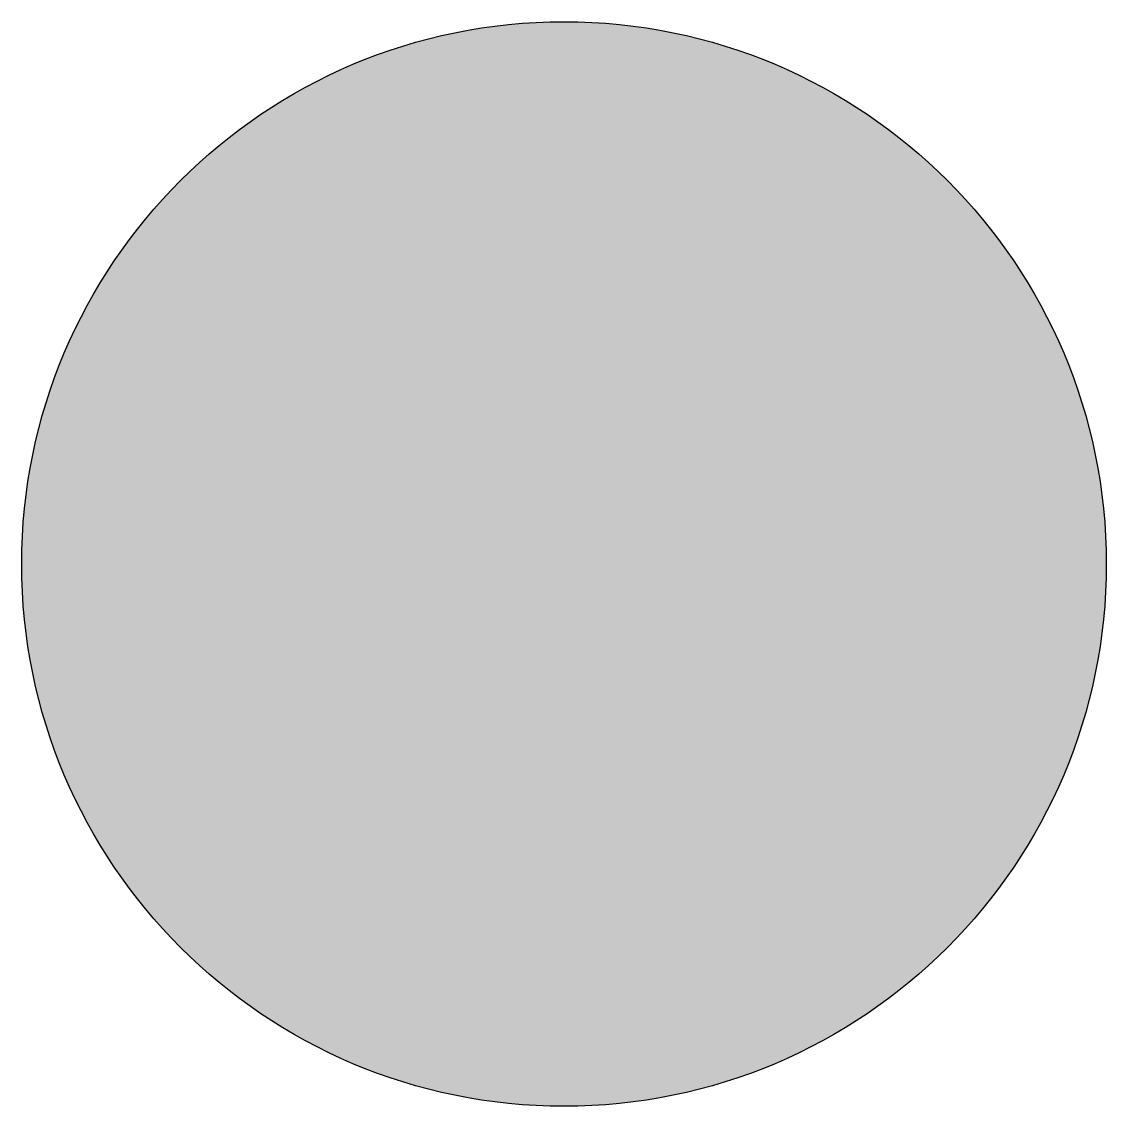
# Model space of a CAD drawing. Header units: metres. Extents: x -0.00275 to 0.00275, y -0.00275 to 0.00275.
import ezdxf

# ---------------------------------------------------------------- set-up
doc = ezdxf.new("R2010")
doc.units = ezdxf.units.M
doc.layers.add('DP_Vystuz_06', color=181, linetype='Continuous', lineweight=25)

msp = doc.modelspace()

# ---------------------------------------------------------------- hatches: boundary and pattern name
at = {"layer": 'DP_Vystuz_06'}
h = msp.add_hatch(color=256, dxfattribs=at)
h.dxf.hatch_style = 1
h.paths.add_polyline_path([(-0.00275, 0, 1), (0.00275, 0, 1)])

# ---------------------------------------------------------------- linework, layer by layer
at = {"layer": 'DP_Vystuz_06', "lineweight": 25}
msp.add_circle((0, 0), 0.00275, dxfattribs=at)

doc.saveas('drawing.dxf')
